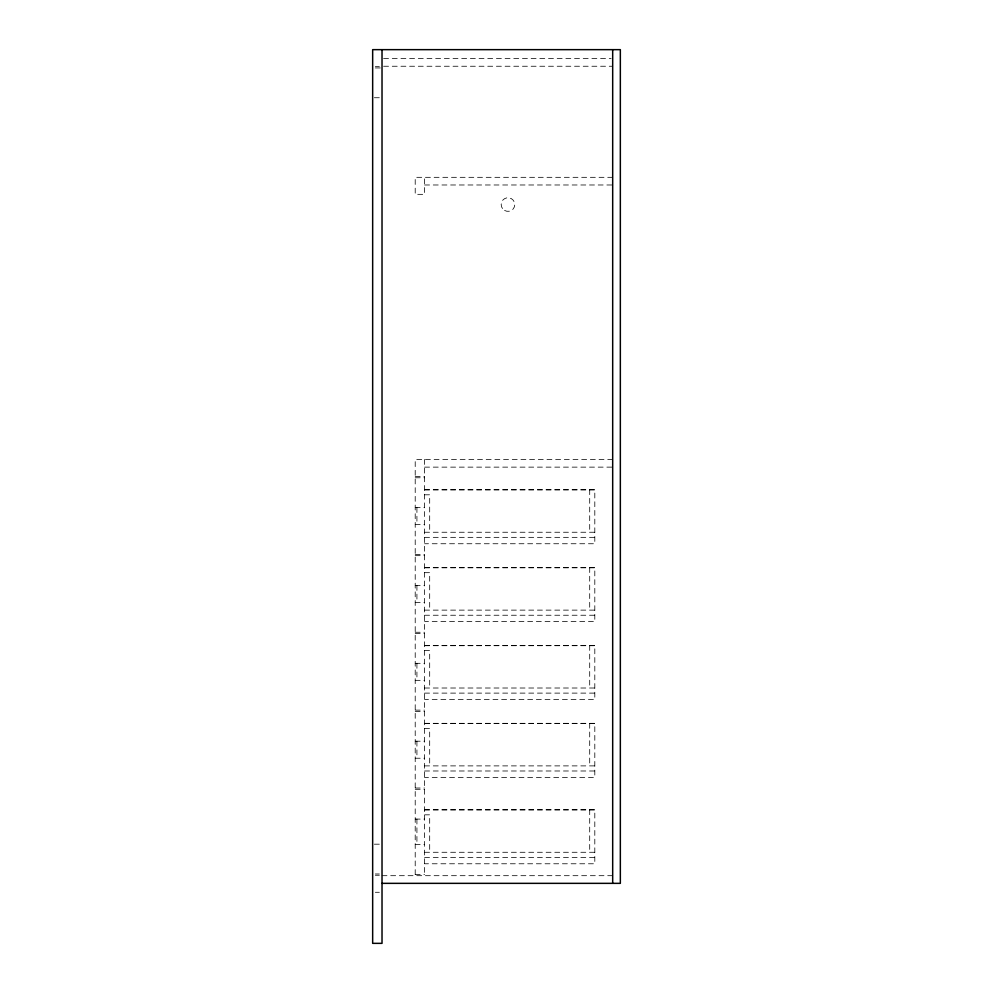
<?xml version="1.0" encoding="UTF-8"?>
<svg xmlns="http://www.w3.org/2000/svg" width="993" height="993" viewBox="0 0 993 993"><rect width="100%" height="100%" fill="white"/><g stroke="black" fill="none" stroke-linecap="round" stroke-linejoin="round"><path stroke-width="0.74" stroke-dasharray="4.96 3.72" d="M383.571 58.587L611.129 58.587M383.571 66.246L612.681 66.246M375.329 66.668L379.351 66.668M375.329 67.946L382.02 67.946M374.361 97.736L380.493 97.736M612.681 177.325L415.211 177.325L415.211 194.343L424.582 194.343L424.582 177.325M424.582 184.983L612.681 184.983M612.681 459.474L415.211 459.474L415.211 875.689M424.582 467.132L612.681 467.132M415.211 476.503L424.582 476.503M415.211 477.77L424.582 477.77M424.582 489.686L594.807 489.686L594.807 543.742L424.582 543.742M424.582 489.946L594.807 489.946M424.582 494.799L429.684 494.799L429.684 532.248M415.211 507.56L424.582 507.56M415.211 524.589L424.582 524.589M424.582 532.248L594.807 532.248M424.582 537.35L594.807 537.35M415.211 554.379L424.582 554.379M415.211 555.658L424.582 555.658M424.582 567.574L594.807 567.574L594.807 621.618L424.582 621.618M424.582 567.822L594.807 567.822M424.582 572.676L429.684 572.676L429.684 610.124M415.211 585.448L424.582 585.448M415.211 602.466L424.582 602.466M424.582 610.124L594.807 610.124M424.582 615.238L594.807 615.238M415.211 632.256L424.582 632.256M415.211 633.534L424.582 633.534M424.582 645.45L594.807 645.45L594.807 699.494L424.582 699.494M424.582 645.711L594.807 645.711M424.582 650.552L429.684 650.552L429.684 688.012M415.211 663.324L424.582 663.324M415.211 680.342L424.582 680.342M424.582 688.012L594.807 688.012M424.582 693.114L594.807 693.114M415.211 710.132L424.582 710.132M415.211 711.41L424.582 711.41M424.582 723.326L594.807 723.326L594.807 777.382L424.582 777.382M424.582 723.587L594.807 723.587M424.582 728.44L429.684 728.44L429.684 765.888M415.211 741.2L424.582 741.2M415.211 758.23L424.582 758.23M424.582 765.888L594.807 765.888M424.582 770.99L594.807 770.99M415.211 788.02L424.582 788.02M415.211 789.298L424.582 789.298M424.582 809.717L594.807 809.717L594.807 863.773L424.582 863.773M424.582 809.978L594.807 809.978M424.582 814.831L429.684 814.831L429.684 852.279M415.211 819.088L424.582 819.088M374.361 844.187L380.493 844.187M415.211 844.621L424.582 844.621M424.582 852.279L594.807 852.279M424.582 857.381L594.807 857.381M375.329 873.977L379.351 873.977M415.211 874.411L424.582 874.411M375.329 875.255L379.351 875.255M382.02 875.689L612.681 875.689M375.329 892.285L379.351 892.285M589.705 489.686L589.705 532.248M589.705 567.574L589.705 610.124M589.705 645.45L589.705 688.012M589.705 723.326L589.705 765.888M589.705 809.717L589.705 852.279M424.582 459.474L424.582 875.689M416.923 507.56L416.923 524.589M416.923 585.448L416.923 602.466M416.923 663.324L416.923 680.342M416.923 741.2L416.923 758.23M416.923 819.088L416.923 844.621M504.581 210.454A6.814 6.814 0 0 0 514.796 204.558A6.814 6.814 0 0 0 504.581 198.662A6.814 6.814 0 0 0 504.581 210.454"/><path stroke-width="1.49" d="M382.02 883.348L620.34 883.348L620.34 49.65L372.66 49.65L372.66 943.35L382.02 943.35L382.02 49.65M612.681 49.65L612.681 883.348"/></g></svg>
